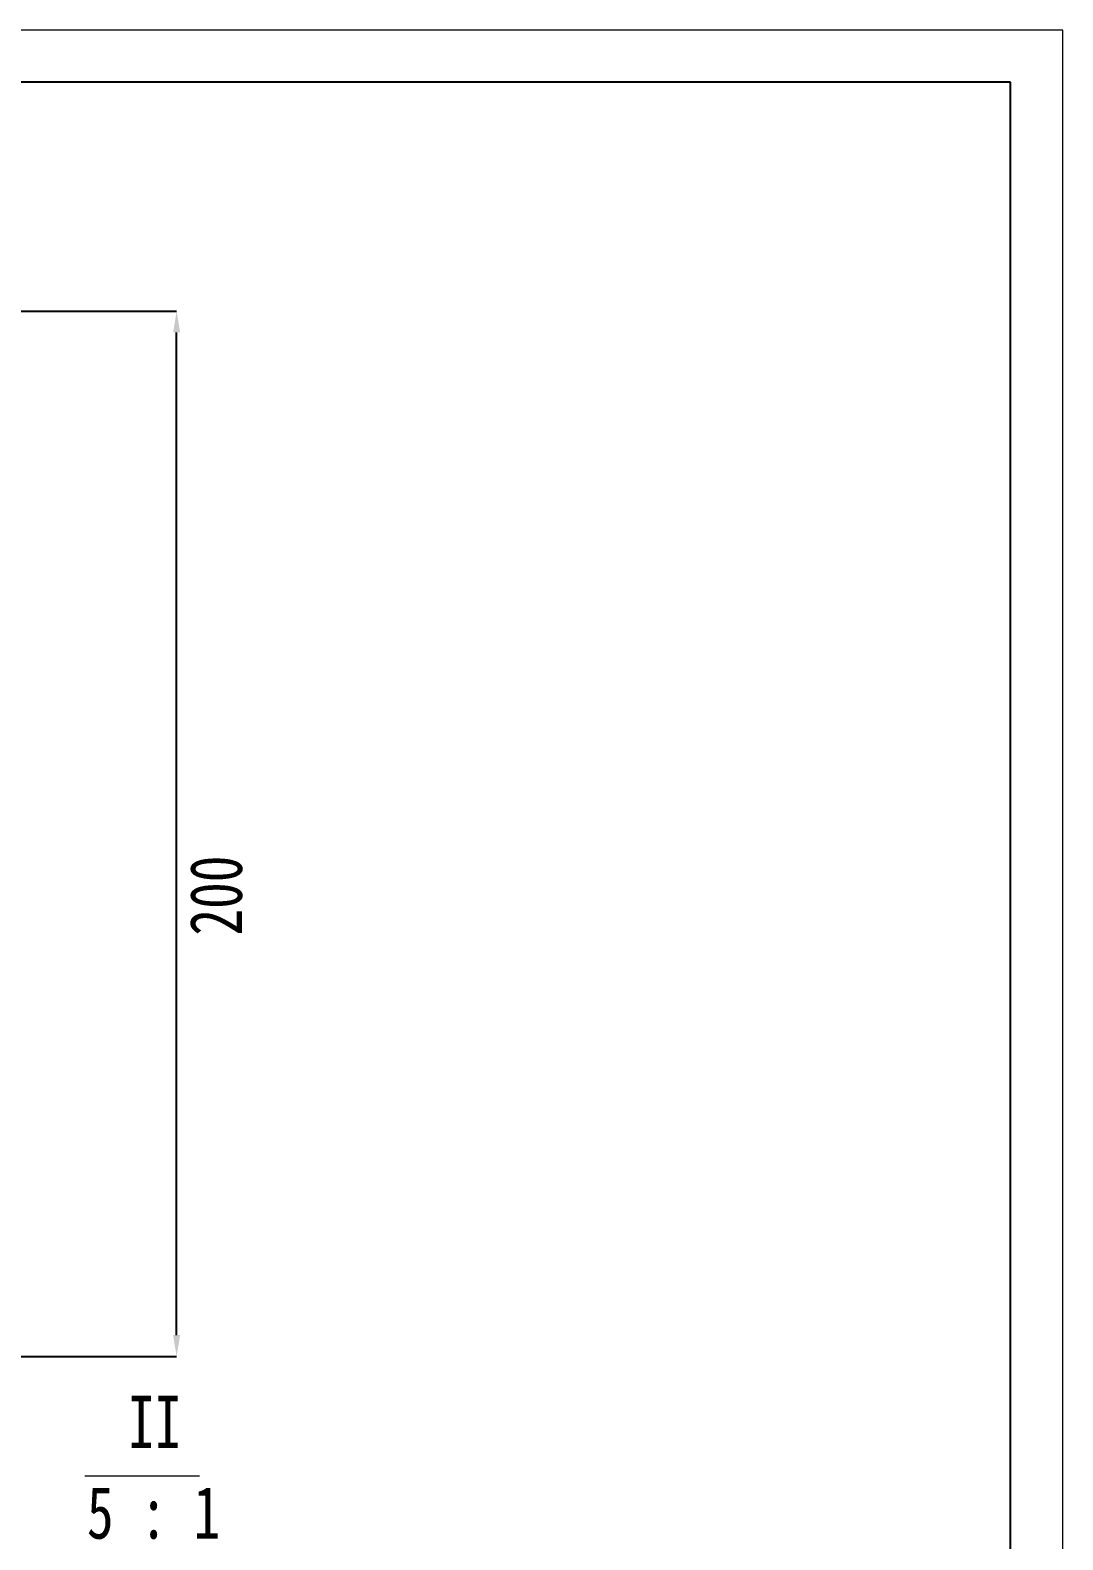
# Model space of a CAD drawing. Header units: millimetres. Extents: x 0 to 1189, y 0 to 841.
# Drawn here: x 991.5 to 1189, y 552.3 to 841 of the extents above; entities that cross this region are included whole.
import ezdxf

# ---------------------------------------------------------------- set-up
doc = ezdxf.new("R2010")
doc.units = ezdxf.units.MM
doc.header["$PDSIZE"] = -1
doc.styles.add('SLDTEXTSTYLE1', font='hyswlongfangsong.ttf')
doc.dimstyles.new('SLDDIMSTYLE2', dxfattribs={"dimtxt": 10, "dimasz": 4.08, "dimexe": 0, "dimexo": 0.0625, "dimgap": 2.5, "dimtad": 2, "dimdec": 0, "dimrnd": 1e-09, "dimzin": 12, "dimdsep": 46, "dimtxsty": 'SLDTEXTSTYLE1', "dimsah": 1, "dimcen": 0.09, "dimadec": 0, "dimazin": 3, "dimtfac": 1, "dimtdec": 0, "dimtofl": 0, "dimtmove": 0, "dimatfit": 3, "dimfxl": 1, "dimfrac": 2, "dimtolj": 1, "dimtzin": 12, "dimarcsym": 0})

# ---------------------------------------------------------------- blocks, each defined once
blk = doc.blocks.new('_D')
at = {"color": 0, "linetype": 'Continuous', "lineweight": -2, "transparency": 16777216}
for p, q in [((923.88, 787.29), (1019.53, 787.29)), ((1019.53, 591.47), (1019.53, 783.21)), ((920.38, 587.39), (1019.53, 587.39))]:
    blk.add_line(p, q, dxfattribs=at)
at = {"color": 0, "linetype": 'Continuous', "lineweight": 18, "transparency": 16777216}
for points in [[(1018.85, 783.21), (1020.21, 783.21), (1019.53, 787.29)], [(1018.85, 591.47), (1020.21, 591.47), (1019.53, 587.39)]]:
    blk.add_solid(points, dxfattribs=at)
at = {"layer": 'Defpoints', "color": 0, "linetype": 'Continuous', "lineweight": 18, "transparency": 16777216}
for p in [(923.81, 787.29), (1019.53, 787.29), (920.31, 587.39)]:
    blk.add_point(p, dxfattribs=at)
at = {"color": 0, "linetype": 'Continuous', "lineweight": 18, "transparency": 16777216, "insert": (1022.03, 675.51), "char_height": 10, "attachment_point": 2, "rotation": 90, "style": 'SLDTEXTSTYLE1'}
blk.add_mtext('\\A1;200', dxfattribs=at)
blk = doc.blocks.new('SW_NOTE_0_15')
at = {"color": 0, "linetype": 'Continuous', "lineweight": 18}
blk.add_line((-9.57, -2.44), (12.35, -2.44), dxfattribs=at)
at = {"color": 0, "linetype": 'Continuous', "lineweight": 18, "char_height": 10, "attachment_point": 2, "style": 'SLDTEXTSTYLE1'}
for s, insert in [('II', (3.75, 12.89)), ('5 : 1', (3.56, -4.44))]:
    blk.add_mtext(s, dxfattribs=dict(at, insert=insert))

msp = doc.modelspace()

# ---------------------------------------------------------------- linework, layer by layer
at = {"color": 7, "linetype": 'Continuous', "lineweight": 18}
for p, q in [((1189, 841), (0, 841)), ((1189, 0), (1189, 841))]:
    msp.add_line(p, q, dxfattribs=at)
at = {"color": 7, "linetype": 'Continuous', "lineweight": 25}
for p, q in [((1179, 831.05), (25, 831.05)), ((1179, 10), (1179, 831.05))]:
    msp.add_line(p, q, dxfattribs=at)

# ---------------------------------------------------------------- block references
at = {"color": 7, "linetype": 'Continuous', "lineweight": 35}
msp.add_blockref('SW_NOTE_0_15', (1011.57, 566.97), dxfattribs=at)

# ---------------------------------------------------------------- dimensions: what is measured, and where the dimension line sits
at = {"color": 7, "linetype": 'Continuous', "lineweight": 18}
dim = msp.add_linear_dim(base=(1019.53, 787.29), p1=(920.31, 587.39), p2=(923.81, 787.29), angle=90, dimstyle='SLDDIMSTYLE2', dxfattribs=at)
dim.commit()
dim.dimension.update_dxf_attribs({"geometry": '_D', "text_midpoint": (1019.53, 675.51), "dimtype": 160})

doc.saveas('drawing.dxf')
